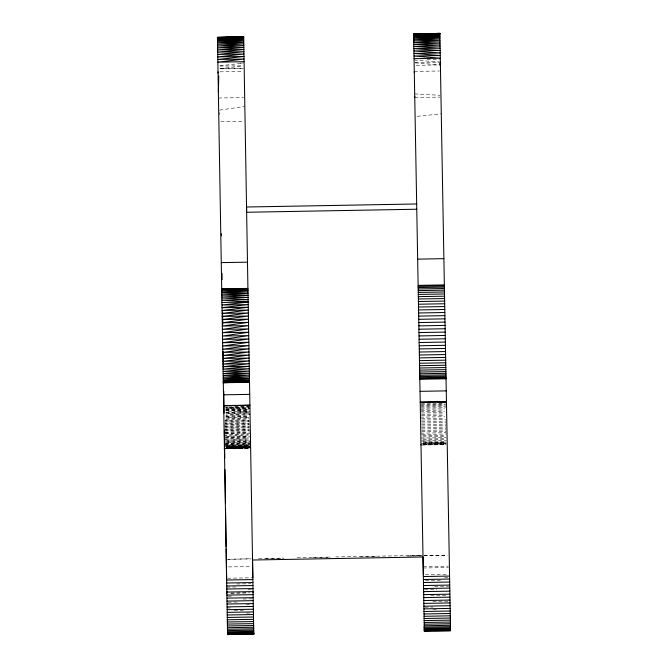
<?xml version="1.0" encoding="UTF-8"?>
<svg xmlns="http://www.w3.org/2000/svg" width="668" height="668" viewBox="0 0 668 668"><rect width="100%" height="100%" fill="white"/><g stroke="black" fill="none" stroke-linecap="round" stroke-linejoin="round"><path stroke-width="0.5" stroke-dasharray="3.34 2.5" d="M219.689 110.128L244.839 106.412M219.947 68.687L243.144 65.94M219.947 65.815L243.102 63.134M417.116 116.357L441.281 113.811M224.999 423.479L249.181 421.708L224.982 422.067M225.024 424.973L249.206 423.178L225.007 423.537M225.049 426.46L249.231 424.673M225.083 427.954L249.256 426.159M225.108 429.44L249.281 427.662L225.083 428.013M225.133 430.91L249.306 429.148M224.957 420.556L249.131 418.828M224.974 422.009L249.156 420.255L224.957 420.606M225.158 432.371L249.331 430.61M225.174 433.799L248.346 432.138M225.934 419.061L249.106 417.442L225.918 417.784M250.391 433.432L225.199 435.194L248.396 434.851M225.909 417.675L249.089 416.097M248.396 434.96L225.225 436.563L248.421 436.221M225.893 416.339L250.074 414.736L225.867 415.145L249.039 413.55M225.25 437.866L250.433 436.187M224.264 439.193L248.438 437.623M249.022 412.356L225.851 413.809L250.049 413.484M248.463 438.876L225.291 440.329L248.479 439.978M248.479 440.07L225.308 441.465L250.517 441.08L225.325 442.525L249.523 442.158M225.826 412.624L249.005 411.246L225.809 411.597M225.341 443.519L249.531 442.191M224.348 444.487L249.548 443.185M249.556 444.095L225.375 445.272L249.573 444.888M226.394 445.957L249.573 444.921M249.59 445.648L226.402 446.608L249.598 446.266L226.394 446.132L250.592 445.598M226.41 447.176L249.598 446.291L226.402 446.733M224.39 446.767L249.607 446.859L226.419 447.652L250.625 447.301M226.427 448.011L249.615 447.301L226.419 447.31M415.145 62.767L439.344 62.132M226.419 447.735L249.623 447.669L226.435 448.278L250.634 448.061M427.194 59.652L439.293 59.343M250.625 447.635L224.415 448.487L249.623 448.061L226.435 448.478M228.381 559.266L251.31 558.774M258.599 558.615L283.608 558.072M297.151 557.78L330.493 557.054M335.703 556.945L421.967 555.359M416.206 65.355L438.425 64.913M414.294 71.434L439.502 70.983M414.761 97.57L439.97 97.11M421.266 403.697L443.443 403.305M421.274 404.407L445.472 403.973M420.281 405.226L445.489 404.775M421.308 406.111L445.506 405.676M420.314 407.096L445.523 406.645M421.341 408.131L445.539 407.697M420.356 409.259L444.554 408.824M421.383 410.436L444.579 410.018M420.397 411.697L444.596 411.263M421.433 412.974L444.621 412.557M421.458 414.319L444.646 413.901M421.483 415.696L444.671 415.287M420.498 417.141L444.696 416.707M421.533 418.585L444.721 418.168M421.558 420.047L445.756 419.613M421.583 421.541L445.781 421.107M421.608 423.028L445.806 422.594M421.633 424.531L445.84 424.096M421.667 426.017L445.865 425.583M421.692 427.487L445.89 427.052M421.717 428.94L445.915 428.505M421.742 430.376L445.94 429.941M421.767 431.762L445.965 431.328M420.782 433.148L445.99 432.697M421.817 434.434L446.015 434M422.844 435.678L446.04 435.26M422.869 436.872L446.057 436.454M420.873 438.049L446.082 437.59M422.911 439.068L446.099 438.651M422.928 440.053L446.115 439.644M420.923 441.005L446.132 440.554M422.953 441.798L446.149 441.381M422.978 443.176L446.174 442.759M422.986 443.251L446.174 442.834M420.974 443.828L446.182 443.377M423.003 444.554L446.199 444.17M423.011 444.813L446.199 444.412M422.009 445.047L446.207 444.612M424.013 555.809L447.443 555.392M423.178 566.589L448.387 566.138M423.203 568L448.412 567.549M425.341 574.705L448.537 574.288M444.554 577.302L448.587 577.227M425.449 580.626L442.592 580.317M434.634 586.504L448.746 586.254M424.606 589.735L436.705 589.518M430.76 595.656L447.902 595.347M432.881 601.492L448.011 601.217M424.915 607.22L432.981 607.07M433.031 609.734L438.074 609.642M220.048 71.835L243.236 71.443M218.478 98.021L243.686 97.595M249.932 406.754L225.734 407.163L248.939 407.455M249.949 407.463L225.751 407.872L249.957 408.265L225.759 408.674M225.776 409.576L248.964 409.183L225.759 408.741M225.792 410.544L248.98 410.152M225.826 412.707L249.022 412.315M225.893 416.44L249.081 416.047M225.934 419.162L249.131 418.769M224.022 425.04L249.231 424.614M224.047 426.535L249.256 426.101M224.097 429.516L249.306 429.09M224.122 430.985L249.331 430.559M225.158 432.421L250.366 431.996M225.183 433.858L248.371 433.465M225.25 437.916L248.438 437.523M225.266 439.177L248.463 438.784M225.341 443.56L250.55 443.135M225.358 444.47L249.556 444.061M249.607 446.825L226.41 447.226L250.617 446.867M226.427 448.069L249.623 447.677M224.415 448.345L249.623 447.902M226.302 559.316L251.285 558.874M265.856 558.615L283.549 558.298M312.691 557.788L330.384 557.471M360.57 556.937L377.22 556.644M407.405 556.11L421.967 555.851L414.135 555.359L411.571 556.035L408.632 555.359M228.439 566.923L251.636 566.531M227.629 578.212L251.828 577.795M236.798 583.974L250.917 583.74M226.769 587.147L235.846 586.997M247.995 589.827L252.028 589.76M230.903 593.1L246.033 592.842M230.903 593.167L250.066 592.842M227.93 596.248L231.963 596.182M243.11 598.996L252.187 598.837M228.03 602.202L238.117 602.035M246.233 604.816L252.287 604.707M227.12 607.972L232.163 607.888M234.226 610.602L244.313 610.427M246.375 613.057L250.408 612.99M243.185 68.437L219.947 68.796L243.194 68.729M240.071 63.059L243.094 63.034M219.947 66.032L243.144 65.831M220.891 121.484L244.087 121.484M424.005 555.367L445.69 555.425M234.802 406.645L248.93 406.745M225.776 409.651L248.98 410.119M225.792 410.628L250.007 411.187M414.694 93.929L439.936 95.273M414.085 59.995L439.335 62.024M415.145 62.875L438.425 64.813M219.597 112.641L219.63 114.729M446.157 442.116L422.969 442.525L446.166 442.183M446.191 443.786L423.003 444.203L446.191 443.811"/><path stroke-width="1" d="M218.378 92.267L218.77 75.952M439.736 63.961L440.346 62.099M247.928 288.417L221.709 288.868L247.945 289.411L221.726 289.854L247.962 290.605L221.751 291.048L247.987 292.016L221.768 292.459L248.02 293.653L221.801 294.095L248.045 295.473L221.826 295.916L248.079 297.485L221.868 297.928L248.12 299.69L221.901 300.132L248.162 302.045L221.985 305.026L248.204 304.575L222.026 307.697L248.245 307.255L222.077 310.503L248.296 310.052L222.127 313.426L248.346 312.983L222.177 316.465L248.396 316.014L222.235 319.588L248.446 319.145L222.285 322.794L248.504 322.352L222.344 326.051L248.563 325.608L222.394 329.357L248.613 328.906L222.452 332.697L248.671 332.255L222.511 336.046L248.73 335.603L222.569 339.402L248.788 338.952L222.628 342.726L248.838 342.283L222.678 346.007L248.897 345.565L222.736 349.255L248.955 348.813L222.786 352.42L249.005 351.978L222.845 355.51L249.055 355.059L222.895 358.491L249.106 358.048L222.937 361.371L249.156 360.929L222.987 364.11L249.206 363.668L223.029 366.732L249.248 366.289L223.07 369.179L249.289 368.736L223.112 371.483L249.331 371.041L223.145 373.596L249.364 373.145L223.179 375.525L249.398 375.082L223.212 377.261L249.423 376.81L223.237 378.789L249.456 378.347L223.254 380.109L249.473 379.658L223.279 381.219L249.498 380.777L223.296 382.096L223.304 382.739L249.523 382.296M217.492 40.23L243.695 38.786L217.476 39.237L243.678 38.001L217.467 38.468L243.67 37.433L243.661 36.907L217.442 37.341L217.492 40.23L243.711 39.763L217.509 41.391L243.728 40.923L217.534 42.76L243.753 42.284L217.559 44.305L243.778 43.837L217.593 46.034L243.812 45.549L217.626 47.904L243.837 47.436L217.659 49.941L243.878 49.474L217.693 52.137L243.912 51.67L217.735 54.459L243.954 54.008L217.776 56.914L243.995 56.454L217.818 59.485L244.037 59.043L217.868 62.157L244.079 61.715M223.304 382.739L249.506 381.645L223.296 382.096M228.548 37.725L234.593 37.525M234.593 37.191L217.451 37.642L234.593 37.366M238.618 37.082L243.661 36.949L253.79 634.157L227.571 634.6L227.454 627.686L253.673 627.244M413.751 41.6L413.617 33.876L439.836 33.4L413.617 34.043L439.845 33.943L413.626 34.402L439.853 34.519L413.634 34.97L439.87 35.295L413.651 35.755L439.886 36.289L413.667 36.732L439.903 37.45L413.692 37.892L439.928 38.811L413.717 39.253L439.961 40.356L413.743 40.806L439.987 42.084L413.776 42.518L440.02 43.954L413.809 44.405L440.062 45.992L413.843 46.443L440.103 48.188L413.884 48.639L440.145 50.509L413.926 50.977L440.187 52.972L413.968 53.423L440.229 55.536L414.018 56.012L440.279 58.208L414.06 58.684M439.836 33.567L413.617 33.876L421.683 33.776L413.617 33.918L424.339 631.118L424.255 626.3M423.704 33.734L439.836 33.442L450.558 630.642L424.339 631.051M421.692 34.043L413.626 34.193L421.692 34.177M437.824 33.734L439.836 33.701L435.803 33.734M416.665 203.974L246.55 207.005L246.634 212.257L416.765 209.226M417.659 259.134L443.878 258.666M418.135 285.386L444.345 284.919M418.151 286.38L444.37 285.904M418.168 287.574L444.387 287.098M418.193 288.985L444.412 288.509M418.226 290.613L444.445 290.146M418.26 292.442L444.479 291.966M418.293 294.446L444.512 293.978M418.335 296.65L444.554 296.183M418.377 299.005L444.596 298.538M418.418 301.544L444.637 301.076M418.469 304.224L444.688 303.748M418.519 307.021L444.738 306.554M418.569 309.944L444.788 309.476M418.627 312.983L444.846 312.507M418.686 316.106L444.896 315.638M418.744 319.312L444.955 318.845M418.803 322.569L445.013 322.101M418.861 325.875L445.072 325.399M418.919 329.215L445.139 328.748M418.978 332.564L445.197 332.096M419.036 335.921L445.255 335.453M419.095 339.252L445.314 338.776M419.153 342.525L445.372 342.058M419.212 345.774L445.431 345.306M419.27 348.946L445.489 348.471M419.329 352.028L445.548 351.56M419.379 355.009L445.598 354.541M419.429 357.889L445.648 357.422M419.479 360.636L445.698 360.161M419.529 363.258L445.748 362.782M419.571 365.697L445.79 365.229M419.613 368.001L445.832 367.534M419.654 370.114L445.865 369.646M419.688 372.043L445.907 371.575M419.721 373.779L445.932 373.303M419.746 375.307L445.965 374.84M419.771 376.627L445.982 376.151M419.788 377.737L446.007 377.27M419.805 378.614L446.024 378.138M419.813 379.265L446.032 378.789M420.03 391.339L446.249 390.872M420.23 402.119L446.441 401.652M420.23 402.27L446.449 401.802M437.373 402.253L446.449 402.086M423.362 576.534L449.572 576.058M423.412 579.515L449.631 579.039M423.47 582.513L449.681 582.037M423.52 585.535L449.739 585.068M423.579 588.583L449.789 588.107M423.629 591.614L449.848 591.147M423.687 594.637L449.898 594.169M423.737 597.61L449.956 597.142M423.788 600.532L450.007 600.064M423.846 603.404L450.057 602.928M423.896 606.193L450.107 605.726M423.938 608.882L450.157 608.406M423.988 611.496L450.207 611.02M424.03 613.967L450.249 613.5M424.071 616.297L450.29 615.829M424.113 618.51L450.332 618.042M424.147 620.589L450.366 620.113M424.188 622.484L450.399 622.017M424.213 624.196L450.432 623.728M424.247 625.757L450.457 625.29M424.264 627.118L450.482 626.651M424.289 628.287L450.508 627.82M424.305 629.264L450.524 628.788M424.322 630.033L450.533 629.565M424.33 630.609L450.549 630.141M434.417 630.584L450.558 630.642L424.339 630.968M413.617 33.876L439.836 33.442M243.67 37.433L217.451 37.508L243.661 36.907L217.442 37.391L227.571 634.6M221.267 262.616L247.477 262.173M221.943 302.487L248.162 302.045M223.504 394.821L249.723 394.379M249.907 405.159L223.688 405.601L231.763 405.601M223.688 405.752L249.907 405.309M226.644 580.016L252.863 579.573M226.694 582.997L252.913 582.554M226.744 585.995L252.963 585.552M226.803 589.026L253.013 588.575M226.853 592.065L253.072 591.623M226.903 595.105L253.122 594.654M226.953 598.119L253.172 597.676M227.003 601.1L253.222 600.649M227.053 604.022L253.272 603.571M227.103 606.886L253.322 606.444M227.153 609.675L253.364 609.233M227.195 612.364L253.414 611.921M227.237 614.977L253.456 614.535M227.279 617.449L253.498 617.007M227.32 619.787L253.539 619.336M227.362 622L253.573 621.549M227.396 624.071L253.615 623.628M227.429 625.974L253.64 625.524M227.479 629.248L253.698 628.797M227.504 630.6L253.723 630.158M227.529 631.778L253.74 631.327M227.537 632.746L253.756 632.304M227.554 633.523L253.773 633.072M227.563 634.091L253.782 633.648M246.726 633.924L253.79 634.157L253.773 633.322M227.571 634.45L253.79 634.091M439.435 64.896L440.396 64.988M423.646 592.574L423.637 591.84M414.294 71.434L414.31 72.662M414.736 96.342L414.761 97.57M420.99 444.596L420.999 445.063M423.328 574.739L423.003 556.978L252.537 560.018L252.838 577.778M218.052 73.154L218.027 71.868M226.427 566.957L226.435 567.408M226.844 591.414L226.869 593.167L226.861 592.725M253.08 592.282L253.089 592.725M226.619 578.229L226.143 548.879M221.417 233.7L221.442 235.787M222.01 273.362L222.102 279.625M222.586 311.973L222.778 324.498M223.187 351.635L223.454 369.371M223.78 391.289L224.106 413.208M224.373 430.952L224.782 458.081M224.957 469.562L225.458 502.962M225.55 509.216L226.11 546.791M224.423 448.545L224.415 448.103L224.423 448.545"/></g></svg>
